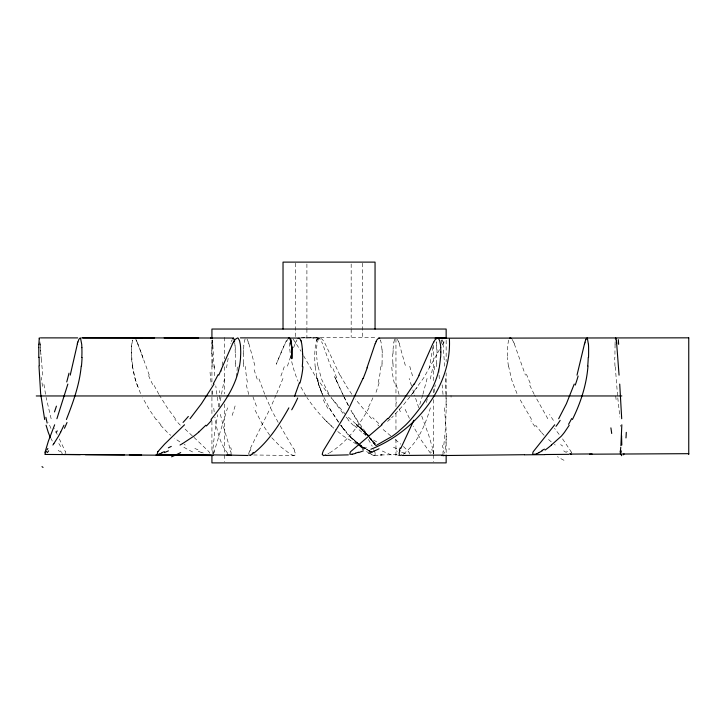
<?xml version="1.0" encoding="UTF-8"?>
<svg xmlns="http://www.w3.org/2000/svg" width="725" height="725" viewBox="0 0 725 725"><rect width="100%" height="100%" fill="white"/><g stroke="black" fill="none" stroke-linecap="round" stroke-linejoin="round"><path stroke-width="0.54" stroke-dasharray="3.62 2.72" d="M444.398 407.84C445.549 422.883 447.851 438.38 444.362 453.27M212.099 349.405L212.126 345.716M446.147 409.734L445.513 427.859L443.51 448.349M289.483 342.744C289.601 355.966 292.918 369.107 298.057 381.241M212.153 342.988L212.162 342.064M212.189 340.841L212.208 339.898M436.794 363.089L436.695 366.678M443.029 454.04L443.066 453.034M615.045 344.366L615.153 341.729M235.426 363.089L235.272 366.678M212.806 451.666L212.869 450.524M382.084 363.089L381.858 366.678M243.582 349.405L243.854 345.716M441.371 342.988L441.425 342.064M213.005 448.349L214.682 432.68L217.708 414.682M393.068 349.405L393.403 345.716A40.645 33.64 -89.8 0 1 393.847 343.007M248.766 454.04L248.902 453.034M443.174 451.666L443.283 450.524M441.525 340.841L441.616 339.898M434.946 386.806L435.218 384.839M434.656 388.745L434.003 392.569M228.176 358.304L226.526 367.82M432.961 346.867L429.336 367.82M393.793 342.988L393.965 342.064M219.14 406.924L221.324 395.053M221.488 394.192L224.532 378.477M427.079 378.477L422.956 394.192M379.139 382.854L375.333 394.463M508.66 340.061L507.844 344.366A41.805 33.051 -90 0 0 507.627 347.638L507.5 352.024A76.714 60.8 -90 0 0 507.708 357.416M231.556 341.638L231.909 340.478M213.685 453.27L227.559 407.84M422.711 395.053L419.032 406.924M249.237 451.666L249.581 450.524M430.405 407.84C425.367 424.642 418.289 441.969 404.251 453.27M290.571 356.664L286.91 367.82M409.571 454.049L409.009 452.255M293.598 347.701L295.175 343.65M250.361 448.349L270.017 408.746M245.141 338.892L244.552 340.841A20.137 13.929 90 0 0 244.398 342.091L244.18 342.988A40.645 28.32 89.8 0 0 243.772 345.707M282.968 378.477L276.442 394.192M276.08 395.053L270.325 408.075M317.45 338.675L316.453 340.841A20.137 20.019 89.9 0 0 316.127 342.064L315.91 342.988A40.645 40.437 88.8 0 0 315.438 345.716L315.058 349.405A90.716 90.099 89.9 0 0 314.777 353.927A108.179 107.382 -90 0 0 314.913 363.089L315.157 366.678M394.944 338.892L394.246 340.841A20.137 16.738 -90 0 0 393.902 342.046M286.484 340.243L276.243 364.213L283.538 346.568L288.387 338.403M296.081 341.638L296.688 340.478A12.968 12.579 85.5 0 1 297.023 339.898M317.024 339.382L318.728 338.067M439.486 349.631L423.826 377.689L410.395 396.203M368.989 407.84C359.174 425.593 346.595 442.504 329.041 453.216M442.141 344.946L445.358 340.097M412.38 393.72L417.174 387.413M317.296 338.892L318.665 338.049L320.196 339.336A12.968 12.905 79.3 0 1 320.93 340.478L321.565 341.638M409.888 396.838L402.438 406.127L391.6 417.836M387.513 421.433L390.784 418.561M317.795 338.303L319.054 338.203M328.951 453.27L327.872 453.895M373.248 455.363L375.015 455.291L375.133 453.034M339.871 375.142L325.253 343.922A47.633 47.56 67.9 0 0 324.22 342.127L323.105 340.378A14.301 14.292 71.9 0 0 322.29 339.327L319.788 337.904A1.486 1.486 0 0 0 319.218 338.194L317.804 340.641L316.988 344.366A41.805 41.778 89.6 0 0 316.662 347.628L316.544 352.024A76.714 76.651 90 0 0 316.789 357.416M374.453 455.536L382.193 454.892L380.072 455.001L381.151 454.947M253.587 454.974L294.223 455.545L295.247 454.938L295.147 453.034M380.688 454.974L397.934 454.611M395.27 454.675L397.028 454.62M320.069 337.868L302.751 337.886M301.346 337.406L376.003 337.406M300.059 337.95L313.417 338.004M313.127 337.995L318.384 338.04M294.223 455.545L293.199 455.363A12.089 11.564 -65.9 0 1 291.504 454.675L290.788 454.294A33.749 32.172 -42.6 0 1 289.103 453.216L280.412 446.582L271.54 437.501M201.559 452.563L197.327 450.868M396.231 450.868L397.382 451.312M359.337 445.712L365.065 448.603L357.38 444.633M368.753 450.506L371.49 451.929L366.596 449.301M359.337 445.639L364.186 448.15M371.599 454.666L370.892 454.294M376.728 441.897L370.575 438.308M184.141 444.407L185.256 445.023M356.464 444.198L343.197 435.952L335.258 429.49M365.436 448.739L358.558 444.017M366.333 449.246L370.783 451.784L368.925 450.678M566.479 452.563L563.688 450.868M358.368 443.89L365.201 448.458M179.882 441.897L174.562 438.308M363.343 447.352L365.028 448.449M368.409 450.633L370.094 451.72L366.56 449.418M369.179 453.27L366.551 451.494M357.67 443.401L355.884 442.168L357.543 443.319M554.435 444.407L555.25 445.023M357.334 442.839L349.858 436.35L357.706 443.075M358.594 443.745L363.017 447.108M363.37 449.092L359.663 446.065M361.811 432.109L353.936 425.231M355.939 441.733L357.552 443.048M358.368 443.7L362.418 446.981L358.186 443.528M390.739 435.897L381.658 428.285M395.288 439.622L400.744 444.171M61.96 452.563L60.057 450.868M551.263 441.897L547.158 438.308M403.39 446.482L408.411 451.458A12.325 11.881 -88.6 0 1 409 452.264M357.253 443.963L348.498 435.245L341.176 426.083M193.992 437.392L208.682 451.458A12.325 11.201 89.1 0 1 209.28 452.237L209.733 453.143M192.333 435.897L184.213 428.285M377.743 424.787L378.803 425.756M367.974 435.453L356.455 424.859L369.252 435.979L347.32 416.268M355.64 441.462L349.84 435.952L340.868 425.43L344.602 430.233L340.623 424.968M324.447 419.349L333.672 428.112C323.577 419.032 314.469 408.8 306.92 397.499M367.194 434.692L356.328 424.098L367.149 434.928M371.553 418.742L355.268 399.004M375.233 443.827L369.351 437.356L376.511 446.093L369.542 437.773M348.299 419.494L346.115 417.056M293.099 339.037L301.047 351.281M368.889 436.794L366.75 434.429L368.844 436.939M369.605 437.592L375.314 443.908M345.771 414.664L330.392 396.783M160.597 425.231L167.122 432.109A91.667 81.291 -69 0 0 170.719 435.317M541.158 432.109L535.63 425.231M430.505 453.27L420.708 439.386L413.214 426.083M227.659 453.27C219.566 442.975 216.766 429.726 214.881 417.056M368.744 436.559L366.632 433.958L368.59 436.541M342.97 413.322L331.407 397.853M329.685 395.913L315.828 377.009L303.612 355.83M175.405 418.742L166.668 406.879L159.346 395.062M559.129 434.402L554.48 428.285M269.709 435.245L262.214 423.962L253.85 407.84M369.243 437.402L375.777 446.002L369.832 437.972M562.555 438.888L570.992 451.458M369.179 437.075L358.059 421.533L351.199 410.604M155.993 419.494L149.305 409.516L142.653 397.853M351.852 394.273L345.018 384.087M338.838 422.421L330.464 409.843L322.589 394.826M338.194 421.823L329.15 407.84M531.579 419.494L519.046 397.853M547.81 418.742L534.543 395.062M305.85 395.805L300.177 385.791M365.953 435.326L350.438 409.734M280.176 425.802L293.244 448.349M368.4 439.386L372.233 446.219M328.661 393.512L321.782 379.692L317.913 366.053M246.998 338.983L247.198 339.336A12.968 9.026 88.5 0 1 247.705 340.496L248.186 341.638M278.155 422.349L271.422 409.734L265.051 395.053M158.884 394.273L153.365 384.087M52.309 441.036L50.832 438.308M135.847 339.536L137.179 342.118M348.689 405.819L344.239 397.191M534.144 394.273L529.205 384.087M348.091 405.266L343.079 395.053M409.407 418.352L404.405 407.84M59.323 438.888L65.277 451.458M343.777 396.222L334.642 376.638L337.451 382.891M513.527 342.118L512.657 340.378A14.301 11.292 -88.9 0 0 512.031 339.318M342.671 394.192L338.122 384.359M141.284 353.066L136.336 340.378A14.301 10.603 89 0 0 135.965 339.753M57.193 434.402L54.529 428.285M516.952 393.512L511.623 379.692L508.578 366.053M322.163 393.874L318.755 384.839L316.453 376.221L318.628 384.54L322.335 394.463M140.55 393.512L135.33 379.692L132.448 366.053M336.799 381.423L335.503 378.477M323.268 396.439L318.166 382.854M398.442 341.638L397.934 340.478A12.968 10.739 -88 0 0 397.345 339.318M294.25 450.524L294.703 451.666A13.358 12.76 89.7 0 1 295.175 453.025M149.268 375.142L137.949 343.922M514.324 343.922L525.408 375.142M374.272 450.524L374.707 451.666M264.716 394.192L258.825 378.477M571.345 452.255L571.644 453.143M421.733 416.077L428.765 435.326L432.644 448.349M331.252 367.82L322.516 343.65A41.543 41.207 76.2 0 0 321.538 341.656M137.705 386.733C132.376 371.961 129.847 355.631 132.521 340.061L131.769 344.366A41.805 30.948 90 0 0 131.488 347.628L131.442 352.024A76.714 56.622 90 0 0 131.606 357.416M399.203 343.65L406 367.82M418.751 407.749L414.528 395.053M380.38 339.898L380.688 340.841M399.058 394.463L395.66 382.854M141.91 354.906L143.16 358.594M411.537 385.854L409.154 378.477M412.86 389.914L414.247 394.192M248.874 343.65L255.472 367.82M248.748 394.463L245.748 382.854M51.14 418.742L46.11 397.418M229.943 448.349L223.191 425.802L219.784 411.845M230.505 450.524L230.767 451.666M65.776 453.143L65.549 452.255A12.325 5.274 89.6 0 0 65.313 451.376M433.124 450.524L433.342 451.666M218.841 406.924L216.974 395.053M45.539 394.273L43.899 384.087M231.012 453.034L231.121 454.04M442.694 340.478L442.839 341.638M216.857 394.192L215.796 385.854M234.755 342.526L234.818 342.988M214.174 411.854L213.721 407.84M433.55 453.034L433.641 454.04M617.782 397.853L619.857 417.056M42.775 375.142L41.089 356.754M617.546 395.705L615.235 366.053M443.066 343.65L444.742 367.82M443.02 394.463L442.141 384.839M39.857 341.674L40.292 346.613M436.305 342.064L436.387 342.988M620.654 425.231L620.763 426.345M40.065 343.922L41.234 358.594M40.364 347.547L40.944 354.906M381.948 349.405L381.595 345.716A40.645 36.585 -89.7 0 0 381.232 342.979L380.987 342.064A20.137 18.062 -90 0 0 380.643 340.85M235.09 345.716L235.335 349.405M214.111 367.82L212.751 343.65M393.149 366.678L392.941 363.089M212.57 340.478L212.642 341.638M243.654 366.678L243.473 363.089M445.322 378.477L445.957 394.192M436.577 345.716L436.731 349.405M212.724 394.463L212.552 390.666M445.984 395.053L446.156 407.749L446.156 372.886M212.108 366.678L212.09 363.089M446.156 340.279L446.156 361.648M446.156 436.214L446.156 453.995M433.604 345.317L433.604 381.495M433.604 389.407L433.604 392.796M433.604 399.575L433.604 453.841M433.604 454.974L433.604 461.752M395.959 338.684L395.959 394.001M395.959 396.729L395.959 408.084M395.959 413.277L395.959 430.75M395.959 439.305L395.959 455.907M362.428 263.238L362.428 337.406M351.172 264L351.172 327.99M351.172 328.933L351.172 337.406M306.902 264L306.902 327.99M306.902 328.933L306.902 337.406M295.646 263.238L295.646 337.406M224.469 337.406L224.469 358.884M224.469 366.796L224.469 393.929M224.469 404.097L224.469 453.841M224.469 454.974L224.469 461.752M211.927 340.288L211.927 385.274M211.927 390.902L211.927 415.642M211.927 421.27L211.927 452.763M615.099 344.402A41.805 8.863 -90 0 0 615.027 347.647L614.945 352.024A76.714 16.512 -90 0 0 615.018 357.407M614.972 366.288A84.68 17.835 90 0 1 614.728 357.525M615.697 396.013A112.257 3.38 82.7 0 1 616.223 400.698M441.326 341.973A20.137 5.628 -90 0 1 441.425 340.732M441.452 343.532A40.645 11.092 -89.9 0 1 441.48 343.07M439.305 378.767A87.109 24.433 89.9 0 1 438.77 367.53M449.047 448.313A121.746 6.162 85.5 0 1 449.056 449.708M444.914 454.783A33.749 10.105 76.5 0 1 444.579 455.481M442.975 452.907A13.358 2.963 -89.9 0 1 443.084 451.494M442.404 447.642A41.905 7.386 -88.8 0 1 442.703 445.232M451.004 395.46A209.842 23.39 84.3 0 1 451.068 397.228M443.084 341.248A41.543 12.234 -88.2 0 1 443.31 343.288M442.64 339.835A12.968 3.543 -88.8 0 1 442.721 340.415M508.415 366.089A84.68 66.872 90 0 1 507.518 357.434M534.987 426.581A112.257 68.948 80.8 0 1 530.827 420.826M544.103 435.299A91.667 53.052 78.3 0 1 541.167 432.1M564.014 460.312A170.112 71.92 63.8 0 1 557.434 456.659M562.7 446.065A157.987 61.652 61.2 0 1 560.615 444.57M567.521 451.711A71.847 36.15 74.3 0 1 566.488 451.059M570.956 451.521A12.325 7.005 -89.6 0 1 571.3 452.309M553.42 420.391A134.279 65.585 76.9 0 1 549.568 414.437M530.183 383.117A148.978 96.778 84.9 0 1 526.477 374.263M513.617 342.064A47.633 38.035 -88 0 1 514.406 343.868M393.004 353.927A90.716 75.799 -90 0 1 393.213 349.414M392.859 363.089A108.179 90.688 90 0 1 392.778 353.918M394.355 383.317A87.109 72.455 89.9 0 1 391.736 366.832M400.399 411.718A121.746 82.632 83.9 0 1 399.067 408.9M396.557 403.127A121.746 82.632 83.9 0 1 395.959 401.632M431.293 452.581A33.749 12.388 76.2 0 1 430.614 451.702M433.26 451.738A13.358 6.099 -89.9 0 1 433.468 453.089M431.819 449.156A41.905 20.853 -88.7 0 1 432.263 451.258M412.543 375.867A209.842 115.465 83.2 0 1 409.553 365.518M398.569 341.566A41.543 34.882 -86.8 0 1 399.339 343.577M317.922 366.053A84.68 84.626 -89.4 0 1 316.798 357.416M353.628 425.575A112.257 109.022 57.9 0 1 347.955 419.82M366.08 435.308A91.667 87.689 55.3 0 1 361.811 432.109M391.328 454.901A170.112 144.039 41.3 0 1 382.292 451.032M396.774 448.657A157.987 129.159 39.6 0 1 393.385 447.262M403.879 452.917A71.847 66.102 53.3 0 1 401.55 452.155M405.565 453.714A31.809 29.988 62.2 0 1 403.834 453.197M378.794 423.518A134.279 123.603 59.6 0 1 372.704 417.546M345.272 383.924A148.978 146.649 67.3 0 1 340.143 374.997M318.357 382.8A87.109 86.583 -89.5 0 1 315.375 366.66M327.972 408.538A121.746 120.441 57.4 0 1 322.806 398.813M371.082 453.832A33.749 29.082 64 0 1 369.397 452.799M373.275 455.282A12.089 10.92 73.9 0 1 371.644 454.557M374.671 451.675A13.358 12.307 -89.8 0 1 375.097 453.043M373.484 449.563A41.905 39.331 -86.7 0 1 373.964 450.669M336.781 377.915A209.842 200.29 70.7 0 1 332.576 367.33M132.639 366.007A84.68 62.776 -90 0 1 131.805 357.398M160.932 424.868A112.257 98.074 -74.9 0 1 156.401 419.113M192.596 451.965A170.112 148.77 -34.6 0 1 183.715 447.162M197.97 449.781A157.987 136.227 -28.8 0 1 194.817 448.431M203.263 452.98A71.847 65.132 -56.3 0 1 201.613 452.418M180.353 425.222A134.279 123.785 -59.3 0 1 174.87 419.24M152.712 384.54A148.978 127.899 -82.4 0 1 148.562 375.568M137.088 342.2A47.633 34.827 88.2 0 1 137.85 343.994M243.219 353.918A90.716 62.25 90 0 1 243.392 349.377M243.582 363.08A108.179 73.832 -90 0 1 243.518 353.927M247.37 382.202A87.109 60.193 -89.9 0 1 245.403 366.451M256.496 406.145A121.746 101.89 -81.7 0 1 252.943 396.702M293.589 448.159A41.905 39.404 86.6 0 1 294.622 450.343M257.212 379.202A209.842 191.4 -76.1 0 1 253.768 368.472M248.013 341.765A41.543 28.248 87.6 0 1 248.693 343.768M60.71 446.6A170.112 83.883 -62.7 0 1 58.072 442.087M59.631 451.53A157.987 79.56 -59.1 0 1 58.154 450.27M62.504 453.768A71.847 33.685 -74.6 0 1 61.707 453.27M50.94 428.457A134.279 66.047 -76.9 0 1 48.611 422.512M42.548 386.425A148.978 49.3 -85.9 0 1 41.325 377.308M39.775 342.762A47.633 5.8 88.8 0 1 39.938 344.529M212.262 342.417A20.137 1.323 90 0 1 212.289 341.267M212.008 345.499A40.645 2.945 89.9 0 1 212.035 342.653M211.818 353.773A90.716 5.265 90 0 1 211.836 349.015M212.235 362.953A108.179 5.737 -90 0 1 212.226 354.008M214.663 375.713A87.109 5.646 -89.9 0 1 214.573 364.285M219.811 399.149A121.746 35.67 -85.3 0 1 219.385 390.63M228.157 454.593A33.749 20.209 -73.9 0 1 227.369 453.814M230.84 451.603A13.358 7.241 89.9 0 1 231.103 452.989M230.74 447.461A41.905 21.043 88.7 0 1 231.357 449.708M210.993 382.111A209.842 92.954 -83.7 0 1 209.96 371.055M212.461 343.777A41.543 2.075 88.3 0 1 212.552 345.598M212.507 340.17A12.968 0.933 88.9 0 1 212.543 340.732M234.728 343.016A40.645 23.798 89.8 0 1 235 345.743M235.118 349.432A90.716 54.176 90 0 1 235.263 353.936M235.598 353.918A108.179 65.042 -90 0 1 235.543 363.098M237.292 366.995A87.109 51.557 -89.9 0 1 236.015 379.664M235.108 405.928A121.746 47.243 -85.1 0 1 231.801 416.467M212.851 453.243A13.358 1.667 89.9 0 1 212.896 451.938M213.92 452.781A41.905 7.168 88.8 0 1 214.02 450.841M222.738 361.866A209.842 48.992 -84.2 0 1 220.971 371.717M230.831 343.505A41.543 25.067 87.8 0 1 230.931 343.106M231.882 340.451A12.968 7.594 88.6 0 1 232.082 339.88M248.965 453.062A13.358 9.797 89.9 0 1 249.3 451.693M250.207 450.877A41.905 32.018 88.2 0 1 250.95 448.739M284.282 366.66A209.842 168.01 -80.5 0 1 280.448 377.154M295.12 343.623A41.543 40.482 82.2 0 1 296.027 341.611M382.066 349.396A90.716 81.064 -90 0 1 382.292 353.918M382.111 353.927A108.179 96.425 90 0 1 382.021 363.08M380.815 366.569A87.109 78.101 89.9 0 1 378.178 382.555M372.895 397.826A121.746 118.302 70.6 0 1 368.264 407.423M436.169 341.674A20.137 8.12 -90 0 1 436.214 342.118M436.495 342.934A40.645 16.639 -89.9 0 1 436.677 345.689M436.976 349.35A90.716 35.924 -90 0 1 437.075 353.909M436.695 353.936A108.179 42.34 90 0 1 436.658 363.071M434.447 366.207A87.109 35.036 89.9 0 1 434.175 371.979M427.243 398.977A121.746 73.198 84.4 0 1 425.992 404.178M404.369 453.451A33.749 27.876 66.8 0 1 403.218 454.249M432.39 369.297A209.842 151.308 81.8 0 1 430.007 380.136M399.738 455.663A378.613 4.314 -0.5 0 1 397.835 455.681M316.598 340.397L316.399 340.841L317.333 338.829L316.598 340.397M372.405 452.11L368.735 450.352L372.405 452.11"/><path stroke-width="1.09" d="M440.827 352.024L440.718 347.628M291.903 348.68L291.867 358.639L291.93 349.069L290.988 341.203L291.921 348.344L290.263 339.626M38.806 347.628L38.787 352.024A76.714 10.105 90 0 0 38.797 357.434M621.814 445.023L621.561 436.35M38.851 344.366L39.277 337.868L39.522 338.756M620.301 452.255L620.509 454.312M302.316 366.678L302.561 363.089A108.179 105.388 -90 0 0 302.688 353.927M620.364 451.458L620.763 447.28M587.984 366.053C586.552 384.712 580.707 402.792 572.424 419.494M620.908 445.703L621.823 424.787M81.218 366.053C79.569 384.612 73.153 402.275 66.401 419.494M615.371 338.992L615.688 337.868L616.132 339.327A14.301 3.009 -89.3 0 1 616.304 340.324M621.352 450.868L621.044 452.563M45.131 452.255L45.032 454.231L45.657 454.312M439.558 366.053C436.233 386.507 423.98 404.006 410.867 419.494A112.257 110.191 48.3 0 1 405.42 425.24L397.753 432.109A91.667 89.918 31.6 0 1 392.089 436.35L376.918 445.023M239.422 366.053C235.987 386.425 223.699 403.734 211.02 419.494M45.285 451.458L48.385 441.126L54.656 424.787M70.234 375.142L77.394 343.922M584.477 343.922L577.009 375.142M67.86 384.087L56.903 418.742M299.38 382.854L294.549 396.348M584.966 342.118L585.519 340.378A14.301 6.679 -89.2 0 1 585.918 339.354M77.91 342.118L78.49 340.378A14.301 7.613 89.2 0 1 78.907 339.309L80.221 337.904A1.486 0.779 89.7 0 1 80.529 338.194L81.717 344.366A41.805 22.303 90 0 1 81.843 347.638M367.004 367.82L375.16 343.65M574.236 384.087L566.397 403.743L558.658 418.742M399.973 450.524L399.593 451.666A13.358 10.639 -89.8 0 0 399.167 453.007L399.33 455.291L400.853 455.363A12.089 9.769 78.4 0 0 401.84 454.992M400.816 448.349L413.857 420.255M362.962 378.477L348.127 410.069L323.477 450.524A22.294 22.276 78 0 0 322.833 452.128A8.192 8.183 -89.7 0 0 322.29 454.376M585.909 339.327L587.096 337.904A1.486 0.698 -89.8 0 1 587.368 338.194L588.41 344.366M63.945 425.231L60.682 432.109M376.03 341.638L376.61 340.478A12.968 11.673 -87.5 0 1 377.299 339.345L378.939 338.04L445.884 337.904M218.787 375.142L232.471 343.922A47.633 45.548 85.8 0 1 233.387 342.1M418.923 375.142L432.725 343.922A47.633 43.835 -86.9 0 1 433.731 342.155M212.987 455.418L212.742 454.938M232.562 338.829L233.595 338.176L234.492 340.841M288.876 407.84C279.487 424.578 268.794 441.099 253.696 453.27M157.561 452.255L157.225 454.231L159.282 454.312M433.686 342.118L434.728 340.378A14.301 13.249 -88.1 0 1 435.498 339.336L437.818 337.904A1.486 1.377 -89.4 0 1 438.353 338.194L439.658 340.641L440.419 344.366A41.805 38.697 -90 0 1 440.737 347.628M233.432 342.118L234.492 340.378A14.301 13.612 87.7 0 1 235.263 339.327L237.637 337.904A1.486 1.414 89.3 0 1 238.19 338.194L239.531 340.641L240.31 344.366A41.805 39.812 89.9 0 1 240.6 347.638L240.727 352.024A76.714 73.134 90 0 1 240.492 357.416M214.029 384.087L201.432 403.743L190.004 418.742M414.011 384.087L400.68 403.743L388.165 418.742M569.234 425.231L564.621 432.109A91.667 62.867 76.8 0 1 561.123 436.359L551.381 445.023M53.904 443.555L58.408 436.35A91.667 24.822 -80.1 0 0 60.682 432.091M53.813 443.7L52.898 445.023M554.716 424.787L533.419 451.458A12.325 8.763 -89.5 0 0 532.938 452.219L532.676 454.231L534.488 454.312M158.068 451.458L164.566 444.171L184.531 424.787M48.648 450.868L47.324 452.563M443.473 455.418L443.048 454.938M65.73 454.231L64.634 454.312M435.091 338.203L688.75 337.832M205.864 425.231L198.732 432.109M382.021 424.787L350.846 451.458A12.325 12.28 -85.6 0 0 350.211 452.255L349.803 454.231L352.341 454.312M571.581 454.231L570.149 454.312M298.129 338.493L299.552 338.176L301.038 340.841M252.3 454.294L251.729 454.666M182.591 443.582L193.557 436.35A91.667 74.892 -73.3 0 0 198.732 432.109M182.247 443.782L180.045 445.023M542.237 450.868L538.983 452.563M288.713 338.158C293.018 337.859 290.743 346.858 291.93 349.069M168.436 450.868L164.512 452.563M370.856 449.264C414.464 432.191 451.711 387.585 449.409 339.173M363.37 450.868L358.685 452.563M250.397 455.363L248.82 454.938M288.405 338.067L299.162 338.04M326.023 455.436L348.372 454.865M290.535 339.001L288.686 337.986M524.329 454.711L441.688 455.545M402.447 455.481L442.513 455.083M545.028 454.521L568.962 454.33M589.588 454.194L688.75 453.678M77.675 337.895L40.446 337.877M81.698 337.877L142.009 337.904M240.356 337.877L289.275 337.941L289.982 338.901M36.25 395.959L621.823 395.959M440.564 337.877L445.712 337.886M82.822 337.895L154.597 337.986M137.922 337.895L233.359 338.04M164.14 337.932L198.677 337.995M136.046 337.886L136.862 337.886M129.34 454.865L141.574 454.892M124.519 454.847L65.359 454.448M210.993 454.901L161.412 454.475M155.975 454.947L211.809 455.354M45.24 454.448L80.294 454.675M213.603 454.919L231.547 455.155M85.378 454.72L212.842 455.536M289.601 338.004L288.913 337.968M247.887 455.49L226.862 455.064M323.395 455.545L322.344 454.385M378.939 338.04L379.637 338.475M511.098 338.24L510.065 337.904A1.486 1.169 -89.7 0 0 509.612 338.194M134.832 338.24L133.853 337.904A1.486 1.106 89.7 0 0 133.418 338.194M50.36 437.347L49.898 436.35A91.667 36.857 -79.6 0 1 48.194 432.127L46.065 425.231M301.364 342.064L301.573 342.988A40.645 39.413 89.5 0 1 301.99 345.725L302.407 349.405M44.669 419.494L40.636 393.512L38.978 366.053M616.286 340.378L616.504 342.118M616.694 343.922L619.059 375.142M619.721 384.087L621.706 418.742M81.889 347.628L81.952 352.024A76.714 41.135 90 0 1 81.807 357.416M688.75 337.877L688.75 454.521M446.156 338.031L446.156 329.041L211.927 329.041L211.927 338.04M446.156 455.101L446.156 462.885L211.927 462.885L211.927 455.01M375.052 329.041L375.052 262.115L283.031 262.115L283.031 329.041M621.515 435.408A91.667 6.407 80.4 0 1 621.579 436.441M610.885 427.868A170.112 33.858 65.9 0 1 611.701 433.478M623.98 453.778A157.987 34.7 63 0 1 623.572 454.82M621.76 455.309A71.847 10.73 76.3 0 1 621.361 455.69M620.972 454.611A31.809 4.024 81 0 1 620.5 454.203M620.256 451.829A12.325 1.151 -89.6 0 1 620.328 451.022M626.282 432.354A134.279 23.128 78.4 0 1 625.974 437.936M618.652 344.339A148.978 1.631 86.1 0 1 618.325 339.653M616.64 341.765A47.633 10.721 -88.7 0 1 616.839 343.587M443.863 455.4A12.089 3.009 83 0 1 443.573 455.708M570.158 453.642A31.809 16.947 79.4 0 1 569.841 453.487M38.751 347.61A41.805 5.646 90 0 1 38.797 344.312M39.25 365.699A84.68 11.555 -90 0 1 39.105 357.262M47.161 423.047A112.257 41.243 -82.2 0 1 45.883 417.31M64.588 454.557A31.809 14.446 -79.9 0 1 64.326 454.493M82.061 357.452A84.68 45.077 -90 0 1 81.454 366.134M67.017 422.53A112.257 34.891 -82.3 0 1 64.434 428.285M43.074 467.389A170.112 20.255 -66.3 0 1 42.023 466.592M57.221 430.849A157.987 14.337 -63.5 0 1 56.115 432.58M47.877 448.494A71.847 13.521 -76.2 0 1 47.062 449.745M46.608 451.068A31.809 6.869 -80.8 0 1 45.784 452.382M45.186 452.4A12.325 3.118 89.6 0 1 45.331 451.612M56.423 406.145A134.279 22.593 -78.4 0 1 54.493 411.9M68.993 373.185A148.978 52.363 -85.8 0 1 66.736 381.948M77.276 343.804A47.633 25.946 88.5 0 1 77.802 342.001M234.574 340.795A20.137 11.899 90 0 1 234.628 341.131M213.331 452.853A12.089 1.151 -83.2 0 1 213.096 453.823M240.582 357.425A84.68 80.611 -89.9 0 1 239.513 366.071M211.637 420.201A112.257 94.694 -76.3 0 1 206.407 425.965M180.697 452.581A170.112 114.912 -57.2 0 1 171.562 456.813M171.272 446.401A157.987 101.527 -54.6 0 1 168.363 447.833M164.376 451.639A71.847 54.411 -69 0 1 161.92 452.645M161.92 452.998A31.809 24.967 -75.4 0 1 159.246 453.913M157.588 452.282A12.325 10.05 89.4 0 1 158.095 451.494M188.337 416.449A134.279 100.666 -72.6 0 1 183.053 422.421M218.071 374.707A148.978 129.521 -82.1 0 1 213.358 383.607M301.065 340.832A20.137 19.557 90 0 1 301.392 342.055M302.352 349.405A90.716 88.278 89.9 0 1 302.597 353.927M302.95 366.732A87.109 84.626 -89.8 0 1 299.969 383.036M297.703 397.998A121.746 108.052 -80.2 0 1 291.722 409.797M253.46 452.472A33.749 22.067 -72.9 0 1 252.119 453.524M251.666 454.466A12.089 8.555 -80.3 0 1 250.379 455.218M440.836 352.024A76.714 70.914 -90 0 1 440.61 357.416M440.501 357.407A84.68 78.427 89.9 0 1 439.459 366.034M379.057 448.775A170.112 155.802 -5.8 0 1 368.78 453.433M366.125 447.869A157.987 141.212 -8.4 0 1 362.645 449.237M358.549 452.183A71.847 69.836 4.8 0 1 355.54 453.125M355.612 453.352A31.809 31.383 16.3 0 1 352.305 454.158M387.784 418.388A134.279 131.633 -0.6 0 1 381.622 424.37M419.15 375.26A148.978 146.078 69.8 0 1 414.211 384.214M325.77 454.856A7.912 7.857 -34.8 0 1 323.404 455.608M367.185 367.883A209.842 208.419 32.1 0 1 363.116 378.541M375.278 343.704A41.543 36.957 -86.2 0 1 376.139 341.702M588.464 344.348A41.805 19.475 -90 0 1 588.609 347.628L588.618 352.024A76.714 35.507 -90 0 1 588.528 357.416M588.256 357.371A84.68 39.549 90 0 1 587.739 365.962M571.635 418.579A112.257 74.131 80.3 0 1 568.545 424.324M551.444 445.096A170.112 123.794 54.4 0 1 545.082 450.071M544.412 449.119A157.987 114.822 49.8 0 1 541.956 450.433M539.047 452.717A71.847 52.581 69.9 0 1 536.881 453.596M536.908 453.696A31.809 23.118 76.9 0 1 534.506 454.376M560.153 420.364A134.279 101.011 72.5 0 1 556.002 426.336M578.124 376.039A148.978 94.286 85 0 1 575.269 385.057M584.595 344.076A47.633 21.614 -88.6 0 1 585.093 342.282M399.321 450.125A41.905 32.163 -88.2 0 1 400.2 447.923M524.501 454.82A350.664 6.797 -0.5 0 1 544.865 454.638M570.53 454.095A351.77 4.966 -0.5 0 1 592.117 453.95M212.343 338.031L210.703 338.049L212.334 338.04"/></g></svg>
